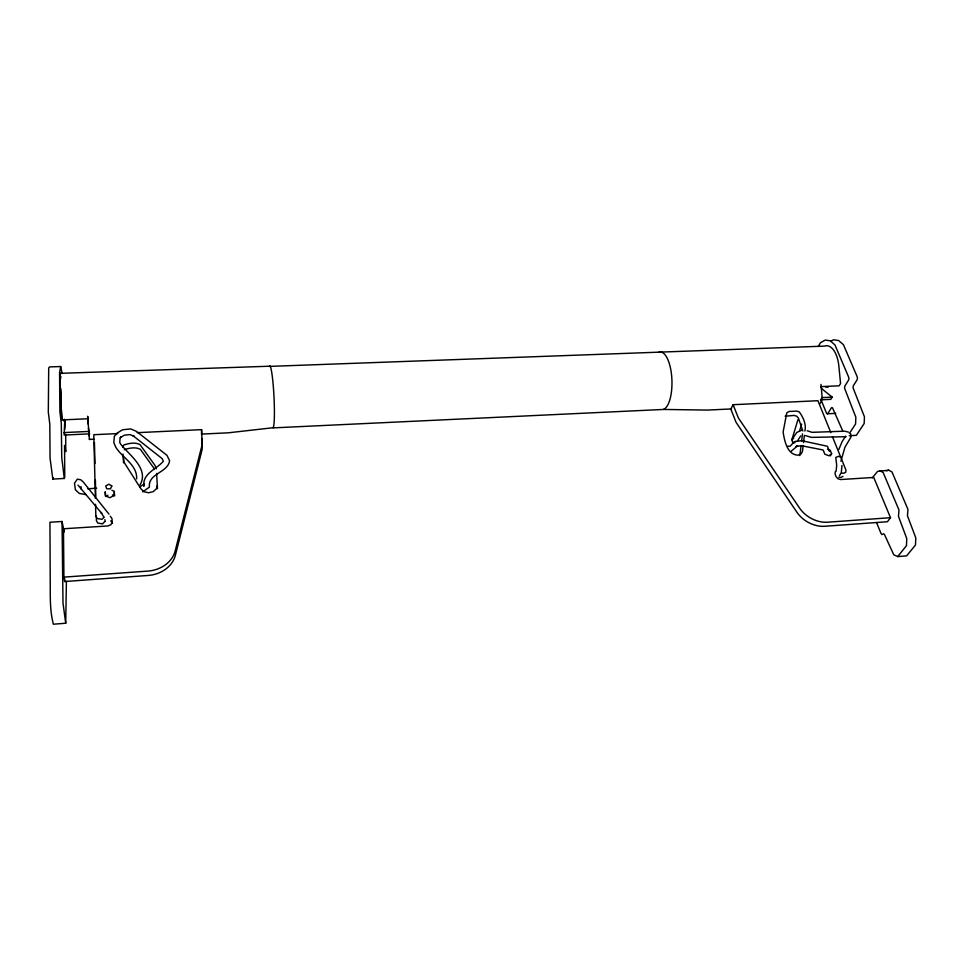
<?xml version="1.0" encoding="UTF-8"?>
<svg xmlns="http://www.w3.org/2000/svg" width="964" height="964" viewBox="0 0 964 964"><rect width="100%" height="100%" fill="white"/><g stroke="black" fill="none" stroke-linecap="round" stroke-linejoin="round"><path stroke-width="1.45" d="M64.648 429.727L64.889 427.064A28.281 1.856 86.5 0 0 65.106 419.955M89.797 433.848L64.166 435.053L64.612 423.798A24.678 1.615 86.5 0 0 64.793 419.473M836.101 471.263L836.704 465.263L835.764 457.466L838.547 456.285L840.994 457.346M841.994 465.443L841.271 472.746L839.487 475.613M799.843 455.611L801.084 445.464M801.602 441.114L802.494 433.872M803.157 445.573L802.458 451.381L801.108 453.948L798.12 455.177C787.154 454.863 784.515 440.693 783.105 432.089L786.781 412.857L788.998 411.483L796.601 411.11L799.204 411.857C803.145 417.099 806.506 424.281 804.904 431.053M803.506 442.669L804.386 435.403M835.378 471.504L835.029 473.902L836.149 476.722L837.993 478.771L840.68 479.542L873.746 477.445L890.507 517.692L887.446 521.729L824.81 526.272A25.474 18.834 30.8 0 1 796.915 512.233L736.098 422.389L730.808 409.061L733.086 404.699L817.93 400.711L830.811 432.607M62.033 521.488L62.997 603.115L65.721 623.226L53.382 624.214C49.321 608.899 50.489 592.968 50.2 577.291L49.935 522.247L62.033 521.488L64.07 531.236M93.894 439.223L89.423 439.439L89.568 438.548M65.721 623.226L66.396 581.28M840.933 461.25L844.886 447.38L850.826 437.307L850.658 433.643M157.301 485.398L156.264 488.989L153.083 491.712L148.649 492.749L144.239 491.797L141.154 489.146L124.019 462.202L122.934 454.08M62.202 373.622L60.684 366.537L49.501 366.923L48.706 367.995L48.308 412.194L49.803 424.148L50.056 458.105L52.815 479.072L64.311 478.457L64.757 477.035L64.564 445.404L65.769 451.658L65.685 434.27M799.518 431.029L801.699 424.027M797.939 419.689L791.878 439.741L792.83 442.813L794.975 442.705M838.849 449.465L842.114 441.608L845.669 436.114M52.815 479.072L53.321 477.662M122.669 447.332L123.838 444.97C128.778 443.332 135.261 441.982 140.045 444.621L154.951 465.359L156.361 468.793M140.057 484.928C149.444 468.612 128.863 454.827 120.5 443.886L119.753 442.428L120.054 438.331L121.368 436.8L120.199 437.728L124.284 435.186L130.056 434.583L134.177 436.343L132.96 435.632L162.085 458.575L163.362 461.238C156.758 469.191 142.286 473.3 143.841 486.266L144.142 483.928L139.768 487.013M818.279 346.498L820.485 342.714L825.22 340.075L830.209 340.798L834.969 344.955L848.585 376.96A2.374 1.205 88.7 0 1 848.453 380.31L845.018 385.841A2.362 1.205 88.4 0 0 844.717 388.588L855.851 417.231L855.574 423.979L849.392 433.426M104.606 521.741L102.582 523.862L97.81 523.091L96.424 520.705L96.304 516.186M104.076 517.186L102.027 519.307L97.231 518.536L95.846 516.138L95.544 504.293M821.063 387.468A21.341 10.52 88.9 0 0 823.328 389.974L832.197 397.144L830.835 399.349L820.448 399.831M797.288 441.259L800.674 435.921M830.269 455.924L831.643 453.815L830.245 450.284L827.51 449.236M60.684 366.537L59.563 372.634L59.901 411.7L61.31 423.63L61.732 457.514L64.311 478.457M872.287 477.915L877.601 471.36L888.772 470.203L891.989 471.962L907.955 509.378L907.449 515.764L915.8 537.876L915.487 544.997L906.618 555.879L897.689 556.59L893.785 554.806L884.494 534.574L883.651 533.755L881.927 534.598L881.024 533.478L876.553 522.524M897.689 556.59L906.461 545.696L906.763 538.563L898.484 516.415L898.978 510.004L883.144 472.517L879.963 470.745M793.625 438.355L791.878 439.741L796.746 432.462L802.446 429.884M831.643 453.815L828.919 455.767L824.798 454.189L823.425 450.646M142.684 491.869L149.408 487.157C147.805 473.264 167.724 472.999 169.616 460.756L167.001 455.37L136.478 431.378L130.73 428.92L122.512 429.775L117.03 433.173L114.318 436.331L113.824 442.657L115.861 447.356C122.295 457.792 137.551 465.01 136.611 478.915M831.149 341.099L833.547 339.786L838.584 340.509L843.404 344.654L857.129 376.599A2.374 1.217 88.7 0 1 856.996 379.937L853.526 385.467A2.362 1.217 88.4 0 0 853.212 388.215L864.443 416.797L864.166 423.521L856.345 435.33L849.26 435.716M842.97 476.361L841.03 477.409L838.776 477.192M107.932 495.231L105.739 496.4L105.209 491.773L105.365 495.906L109.932 497.701L114.342 495.351L114.174 491.218L111.896 490.327M791.167 451.236L797.565 445.886L796.023 446.404L801.482 445.729L823.075 449.971M124.26 449.706C129.164 448.067 135.623 446.718 140.383 449.344L154.348 468.805M785.13 416.231L794.071 415.424L796.662 416.159L798.409 418.099L802.843 430.968M886.386 470.818L888.772 470.203M87.748 488.82L96.665 488.17M110.282 516.186L112.053 518.801L112.161 522.114L110.92 524.693L107.884 525.958L63.479 528.766L63.913 577.135L147.817 571.098A29.378 24.184 -6 0 0 175.171 550.974L202.139 444.681L201.584 429.643L137.213 432.667M890.507 517.692L827.63 522.211A25.594 18.87 30.8 0 1 799.602 508.124L738.412 418.039L733.086 404.699M63.913 577.135L64.684 581.533L148.143 575.46A29.233 24.112 -6.2 0 0 175.34 555.385L202.175 449.357L201.946 438.512M827.449 413.785L835.752 413.363M731.495 408.929L707.636 410.074L663.401 409.447L273.161 427.883M63.805 432.583L89.495 431.402M821.786 397.626L832.197 397.144M117.753 433.583L93.797 434.704L95.4 498.364M201.428 434.089L228.311 432.812L273.173 427.715A31.089 2.699 87.1 0 0 273.752 392.589A31.089 2.699 87.1 0 0 269.305 366.224L61.202 373.297A28.281 1.856 86.5 0 0 60.515 397.216L61.913 419.918L87.953 418.762L88.242 424.208M269.305 366.404L824.545 346.112A24.449 12.062 88.9 0 1 838.873 366.2L840.548 383.552L839.15 385.817L821.123 386.612M787.624 446.272L790.119 446.212L794.469 441.596L801.638 440.681L827.449 446.272L829.522 451.465M86.278 494.653L79.313 493.423L75.397 489.784L74.493 483.241L77.337 479.144L80.831 479.831L83.362 482.108L108.992 514.149M845.994 436.716L811.447 437.379L805.615 435.644M848.441 432.113L844.813 431.185L812.025 432.33L807.193 430.763M841.584 473.035L843.837 473.252L845.777 472.203L845.934 470.034L832.486 436.764M112.39 494.954L114.656 495.845L114.294 492.375M78.024 485.133L101.75 513.414L100.943 512.39L103.847 517.005M110.788 520.741L112.547 523.344M842.669 430.775L832.619 408.073A2.314 1.145 87.8 0 0 831.233 408.085L827.98 413.327A2.302 1.133 87.7 0 1 826.377 412.893L820.822 399.192M89.423 439.439L87.64 416.231L87.953 418.762M104.823 519.632L105.305 521.44M89.17 435.764L88.447 428.293M63.479 528.766L64.034 532.188M80.952 486.651L81.301 489.326M820.966 384.407L821.931 394.493A9.025 4.386 88.1 0 1 819.725 403.916M156.626 473.445L157.481 488.628M61.238 406.603L60.78 397.734A24.678 1.615 86.5 0 1 60.479 389.962M61.383 409.567L61.913 419.918M123.247 456.105L123.525 462.828M94.436 442.5L94.966 463.551M95.388 480.096L95.81 496.641M64.66 578.605L64.684 581.533M201.584 429.643L201.621 434.366M60.563 378.852A24.678 1.615 86.5 0 1 60.949 376.683M61.154 398.228A20.003 1.313 86.5 0 1 60.84 388.588M64.239 419.316A20.003 1.313 86.5 0 1 63.66 420.762M658.581 352.414A28.86 10.737 88.1 0 1 671.703 376.526A28.86 10.737 88.1 0 1 663.401 409.447M828.341 386.938A17.304 8.531 88.9 0 1 825.365 386.757M111.824 485.989L110.45 488.832L106.691 488.796L105.739 485.928L108.908 484.193L111.824 485.989"/></g></svg>
